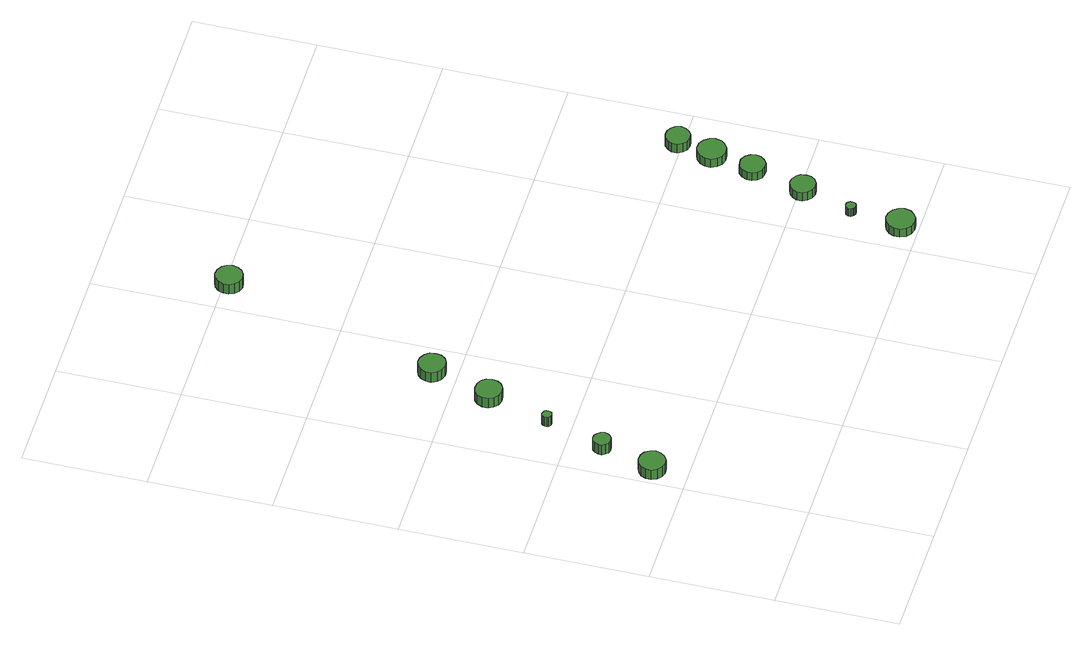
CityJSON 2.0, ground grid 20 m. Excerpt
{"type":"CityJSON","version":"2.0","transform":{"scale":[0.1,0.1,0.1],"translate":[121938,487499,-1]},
"CityObjects":{
"tree1":{"type":"SolitaryVegetationObject","attributes":{"function":"something"},"geometry":[{"type":"MultiSurface","lod":"1","boundaries":[[[0,1,2,3,4,5,6,7,8,9,10,11,12,13,14]],[[15,16,17,18,19,20,21,22,23,24,25,26,27,28,29]],[[0,29,28,1]],[[1,28,27,2]],[[2,27,26,3]],[[3,26,25,4]],[[4,25,24,5]],[[5,24,23,6]],[[6,23,22,7]],[[7,22,21,8]],[[8,21,20,9]],[[9,20,19,10]],[[10,19,18,11]],[[11,18,17,12]],[[12,17,16,13]],[[13,16,15,14]],[[14,15,29,0]]]}]},
"tree2":{"type":"SolitaryVegetationObject","attributes":{"function":"something"},"geometry":[{"type":"MultiSurface","lod":"1","boundaries":[[[30,31,32,33,34,35,36,37,38,39,40,41,42,43,44]],[[45,46,47,48,49,50,51,52,53,54,55,56,57,58,59]],[[30,59,58,31]],[[31,58,57,32]],[[32,57,56,33]],[[33,56,55,34]],[[34,55,54,35]],[[35,54,53,36]],[[36,53,52,37]],[[37,52,51,38]],[[38,51,50,39]],[[39,50,49,40]],[[40,49,48,41]],[[41,48,47,42]],[[42,47,46,43]],[[43,46,45,44]],[[44,45,59,30]]]}]},
"tree3":{"type":"SolitaryVegetationObject","attributes":{"function":"something"},"geometry":[{"type":"MultiSurface","lod":"1","boundaries":[[[60,61,62,63,64,65,66,67,68,69,70,71,72,73,74]],[[75,76,77,78,79,80,81,82,83,84,85,86,87,88,89]],[[60,89,88,61]],[[61,88,87,62]],[[62,87,86,63]],[[63,86,85,64]],[[64,85,84,65]],[[65,84,83,66]],[[66,83,82,67]],[[67,82,81,68]],[[68,81,80,69]],[[69,80,79,70]],[[70,79,78,71]],[[71,78,77,72]],[[72,77,76,73]],[[73,76,75,74]],[[74,75,89,60]]]}]},
"tree4":{"type":"SolitaryVegetationObject","attributes":{"function":"something"},"geometry":[{"type":"MultiSurface","lod":"1","boundaries":[[[90,91,92,93,94,95,96,97,98,99,100,101,102,103,104]],[[105,106,107,108,109,110,111,112,113,114,115,116,117,118,119]],[[90,119,118,91]],[[91,118,117,92]],[[92,117,116,93]],[[93,116,115,94]],[[94,115,114,95]],[[95,114,113,96]],[[96,113,112,97]],[[97,112,111,98]],[[98,111,110,99]],[[99,110,109,100]],[[100,109,108,101]],[[101,108,107,102]],[[102,107,106,103]],[[103,106,105,104]],[[104,105,119,90]]]}]},
"tree5":{"type":"SolitaryVegetationObject","attributes":{"function":"something"},"geometry":[{"type":"MultiSurface","lod":"1","boundaries":[[[120,121,122,123,124,125,126,127,128,129,130,131,132,133,134]],[[135,136,137,138,139,140,141,142,143,144,145,146,147,148,149]],[[120,149,148,121]],[[121,148,147,122]],[[122,147,146,123]],[[123,146,145,124]],[[124,145,144,125]],[[125,144,143,126]],[[126,143,142,127]],[[127,142,141,128]],[[128,141,140,129]],[[129,140,139,130]],[[130,139,138,131]],[[131,138,137,132]],[[132,137,136,133]],[[133,136,135,134]],[[134,135,149,120]]]}]},
"tree6":{"type":"SolitaryVegetationObject","attributes":{"function":"something"}},
"tree7":{"type":"SolitaryVegetationObject","attributes":{"function":"something"}},
"tree8":{"type":"SolitaryVegetationObject","attributes":{"function":"something"},"geometry":[{"type":"MultiSurface","lod":"1","boundaries":[[[150,151,152,153,154,155,156,157,158,159,160,161,162,163,164]],[[165,166,167,168,169,170,171,172,173,174,175,176,177,178,179]],[[150,179,178,151]],[[151,178,177,152]],[[152,177,176,153]],[[153,176,175,154]],[[154,175,174,155]],[[155,174,173,156]],[[156,173,172,157]],[[157,172,171,158]],[[158,171,170,159]],[[159,170,169,160]],[[160,169,168,161]],[[161,168,167,162]],[[162,167,166,163]],[[163,166,165,164]],[[164,165,179,150]]]}]},
"tree9":{"type":"SolitaryVegetationObject","attributes":{"function":"something"},"geometry":[{"type":"MultiSurface","lod":"1","boundaries":[[[180,181,182,183,184,185,186,187,188,189,190,191,192,193,194]],[[195,196,197,198,199,200,201,202,203,204,205,206,207,208,209]],[[180,209,208,181]],[[181,208,207,182]],[[182,207,206,183]],[[183,206,205,184]],[[184,205,204,185]],[[185,204,203,186]],[[186,203,202,187]],[[187,202,201,188]],[[188,201,200,189]],[[189,200,199,190]],[[190,199,198,191]],[[191,198,197,192]],[[192,197,196,193]],[[193,196,195,194]],[[194,195,209,180]]]}]},
"tree10":{"type":"SolitaryVegetationObject","attributes":{"function":"something"},"geometry":[{"type":"MultiSurface","lod":"1","boundaries":[[[210,211,212,213,214,215,216,217,218,219,220,221,222,223,224]],[[225,226,227,228,229,230,231,232,233,234,235,236,237,238,239]],[[210,239,238,211]],[[211,238,237,212]],[[212,237,236,213]],[[213,236,235,214]],[[214,235,234,215]],[[215,234,233,216]],[[216,233,232,217]],[[217,232,231,218]],[[218,231,230,219]],[[219,230,229,220]],[[220,229,228,221]],[[221,228,227,222]],[[222,227,226,223]],[[223,226,225,224]],[[224,225,239,210]]]}]},
"tree11":{"type":"SolitaryVegetationObject","attributes":{"function":"something"},"geometry":[{"type":"MultiSurface","lod":"1","boundaries":[[[240,241,242,243,244,245,246,247,248,249,250,251,252,253,254]],[[255,256,257,258,259,260,261,262,263,264,265,266,267,268,269]],[[240,269,268,241]],[[241,268,267,242]],[[242,267,266,243]],[[243,266,265,244]],[[244,265,264,245]],[[245,264,263,246]],[[246,263,262,247]],[[247,262,261,248]],[[248,261,260,249]],[[249,260,259,250]],[[250,259,258,251]],[[251,258,257,252]],[[252,257,256,253]],[[253,256,255,254]],[[254,255,269,240]]]}]},
"tree12":{"type":"SolitaryVegetationObject","attributes":{"function":"something"},"geometry":[{"type":"MultiSurface","lod":"1","boundaries":[[[270,271,272,273,274,275,276,277,278,279,280,281,282,283,284]],[[285,286,287,288,289,290,291,292,293,294,295,296,297,298,299]],[[270,299,298,271]],[[271,298,297,272]],[[272,297,296,273]],[[273,296,295,274]],[[274,295,294,275]],[[275,294,293,276]],[[276,293,292,277]],[[277,292,291,278]],[[278,291,290,279]],[[279,290,289,280]],[[280,289,288,281]],[[281,288,287,282]],[[282,287,286,283]],[[283,286,285,284]],[[284,285,299,270]]]}]},
"tree13":{"type":"SolitaryVegetationObject","attributes":{"function":"something"},"geometry":[{"type":"MultiSurface","lod":"1","boundaries":[[[300,301,302,303,304,305,306,307,308,309,310,311,312,313,314]],[[315,316,317,318,319,320,321,322,323,324,325,326,327,328,329]],[[300,329,328,301]],[[301,328,327,302]],[[302,327,326,303]],[[303,326,325,304]],[[304,325,324,305]],[[305,324,323,306]],[[306,323,322,307]],[[307,322,321,308]],[[308,321,320,309]],[[309,320,319,310]],[[310,319,318,311]],[[311,318,317,312]],[[312,317,316,313]],[[313,316,315,314]],[[314,315,329,300]]]}]},
"tree14":{"type":"SolitaryVegetationObject","attributes":{"function":"something"},"geometry":[{"type":"MultiSurface","lod":"1","boundaries":[[[330,331,332,333,334,335,336,337,338,339,340,341,342,343,344]],[[345,346,347,348,349,350,351,352,353,354,355,356,357,358,359]],[[330,359,358,331]],[[331,358,357,332]],[[332,357,356,333]],[[333,356,355,334]],[[334,355,354,335]],[[335,354,353,336]],[[336,353,352,337]],[[337,352,351,338]],[[338,351,350,339]],[[339,350,349,340]],[[340,349,348,341]],[[341,348,347,342]],[[342,347,346,343]],[[343,346,345,344]],[[344,345,359,330]]]}]}
},
"vertices":[
[52,258,26],[50,266,26],[45,274,26],[37,278,26],[28,279,26],[20,276,26],[13,270,26],[9,262,26],[9,253,26],[13,245,26],[20,239,26],[28,236,26],[37,237,26],[45,242,26],[50,249,26],[50,249,6],[45,242,6],[37,237,6],[28,236,6],[20,239,6],[13,245,6],[9,253,6],[9,262,6],[13,270,6],[20,276,6],[28,279,6],[37,278,6],[45,274,6],[50,266,6],[52,258,6],
[71,344,26],[69,350,26],[66,355,26],[61,358,26],[55,359,26],[49,357,26],[45,353,26],[42,347,26],[42,341,26],[45,336,26],[49,332,26],[55,330,26],[61,331,26],[66,334,26],[69,338,26],[69,338,6],[66,334,6],[61,331,6],[55,330,6],[49,332,6],[45,336,6],[42,341,6],[42,347,6],[45,353,6],[49,357,6],[55,359,6],[61,358,6],[66,355,6],[69,350,6],[71,344,6],
[95,441,25],[95,444,25],[93,447,25],[90,448,25],[87,449,25],[84,448,25],[81,445,25],[80,442,25],[80,439,25],[81,436,25],[84,434,25],[87,433,25],[90,434,25],[93,435,25],[95,438,25],[95,438,6],[93,435,6],[90,434,6],[87,433,6],[84,434,6],[81,436,6],[80,439,6],[80,442,6],[81,445,6],[84,448,6],[87,449,6],[90,448,6],[93,447,6],[95,444,6],[95,441,6],
[139,542,26],[137,551,26],[132,558,26],[124,562,26],[115,563,26],[107,561,26],[100,555,26],[96,546,26],[96,537,26],[100,529,26],[107,523,26],[115,520,26],[124,521,26],[132,526,26],[137,533,26],[137,533,6],[132,526,6],[124,521,6],[115,520,6],[107,523,6],[100,529,6],[96,537,6],[96,546,6],[100,555,6],[107,561,6],[115,563,6],[124,562,6],[132,558,6],[137,551,6],[139,542,6],
[171,641,26],[170,650,26],[164,657,26],[156,662,26],[147,663,26],[138,660,26],[132,654,26],[128,645,26],[128,636,26],[132,628,26],[138,622,26],[147,619,26],[156,620,26],[164,624,26],[170,632,26],[170,632,6],[164,624,6],[156,620,6],[147,619,6],[138,622,6],[132,628,6],[128,636,6],[128,645,6],[132,654,6],[138,660,6],[147,663,6],[156,662,6],[164,657,6],[170,650,6],[171,641,6],
[277,993,26],[275,1002,26],[270,1009,26],[262,1014,26],[253,1015,26],[244,1012,26],[238,1006,26],[234,997,26],[234,988,26],[238,980,26],[244,974,26],[253,971,26],[262,972,26],[270,977,26],[275,984,26],[275,984,6],[270,977,6],[262,972,6],[253,971,6],[244,974,6],[238,980,6],[234,988,6],[234,997,6],[238,1006,6],[244,1012,6],[253,1015,6],[262,1014,6],[270,1009,6],[275,1002,6],[277,993,6],
[671,29,24],[669,38,24],[663,46,24],[655,51,24],[646,52,24],[636,49,24],[629,42,24],[625,34,24],[625,24,24],[629,15,24],[636,9,24],[646,6,24],[655,7,24],[663,12,24],[669,19,24],[669,19,7],[663,12,7],[655,7,7],[646,6,7],[636,9,7],[629,15,7],[625,24,7],[625,34,7],[629,42,7],[636,49,7],[646,52,7],[655,51,7],[663,46,7],[669,38,7],[671,29,7],
[665,111,23],[665,114,23],[663,117,23],[660,119,23],[656,119,23],[653,118,23],[651,116,23],[649,113,23],[649,109,23],[651,106,23],[653,104,23],[656,103,23],[660,103,23],[663,105,23],[665,108,23],[665,108,7],[663,105,7],[660,103,7],[656,103,7],[653,104,7],[651,106,7],[649,109,7],[649,113,7],[651,116,7],[653,118,7],[656,119,7],[660,119,7],[663,117,7],[665,114,7],[665,111,7],
[703,194,24],[702,203,24],[697,209,24],[689,214,24],[681,215,24],[673,212,24],[667,206,24],[663,199,24],[663,190,24],[667,182,24],[673,177,24],[681,174,24],[689,175,24],[697,179,24],[702,186,24],[702,186,7],[697,179,7],[689,175,7],[681,174,7],[673,177,7],[667,182,7],[663,190,7],[663,199,7],[667,206,7],[673,212,7],[681,215,7],[689,214,7],[697,209,7],[702,203,7],[703,194,7],
[727,281,23],[725,289,23],[720,296,23],[712,301,23],[704,301,23],[696,299,23],[690,293,23],[686,285,23],[686,277,23],[690,269,23],[696,263,23],[704,261,23],[712,261,23],[720,266,23],[725,273,23],[725,273,7],[720,266,7],[712,261,7],[704,261,7],[696,263,7],[690,269,7],[686,277,7],[686,285,7],[690,293,7],[696,299,7],[704,301,7],[712,301,7],[720,296,7],[725,289,7],[727,281,7],
[744,350,24],[742,359,24],[736,367,24],[728,372,24],[718,373,24],[709,370,24],[702,363,24],[698,355,24],[698,345,24],[702,336,24],[709,330,24],[718,327,24],[728,328,24],[736,333,24],[742,340,24],[742,340,7],[736,333,7],[728,328,7],[718,327,7],[709,330,7],[702,336,7],[698,345,7],[698,355,7],[702,363,7],[709,370,7],[718,373,7],[728,372,7],[736,367,7],[742,359,7],[744,350,7],
[755,408,25],[753,416,25],[748,422,25],[741,426,25],[733,427,25],[725,425,25],[719,419,25],[715,412,25],[715,403,25],[719,396,25],[725,390,25],[733,388,25],[741,389,25],[748,393,25],[753,400,25],[753,400,7],[748,393,7],[741,389,7],[733,388,7],[725,390,7],[719,396,7],[715,403,7],[715,412,7],[719,419,7],[725,425,7],[733,427,7],[741,426,7],[748,422,7],[753,416,7],[755,408,7]
]}
